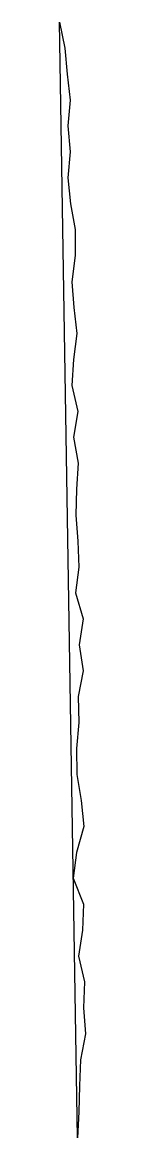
# Model space of a CAD drawing. Header units: inches. Extents: x 0.3 to 0.35, y -2.45 to -0.3.
import ezdxf

# ---------------------------------------------------------------- set-up
doc = ezdxf.new("R2010")
doc.units = ezdxf.units.IN
doc.layers.add('TRACE', color=7, linetype='Continuous')

msp = doc.modelspace()

# ---------------------------------------------------------------- linework, layer by layer
at = {"layer": 'TRACE'}
msp.add_lwpolyline([(0.3037, -0.2977), (0.3144, -0.3476), (0.3185, -0.3976), (0.3243, -0.4476), (0.3203, -0.4976), (0.3243, -0.5477), (0.3203, -0.5977), (0.3254, -0.6477), (0.334, -0.6976), (0.334, -0.7477), (0.3276, -0.798), (0.3313, -0.848), (0.3375, -0.8979), (0.331, -0.948), (0.328, -0.998), (0.3391, -1.0481), (0.3311, -1.0981), (0.3398, -1.1481), (0.337, -1.1982), (0.3355, -1.2482), (0.3395, -1.2983), (0.3414, -1.3483), (0.3346, -1.3982), (0.3493, -1.4482), (0.3419, -1.4984), (0.3498, -1.5483), (0.3402, -1.5983), (0.3411, -1.6484), (0.3365, -1.6985), (0.3372, -1.7485), (0.3458, -1.7987), (0.3509, -1.8489), (0.337, -1.8986), (0.33, -1.9486), (0.3499, -1.9987), (0.3483, -2.0487), (0.3408, -2.0986), (0.3519, -2.1486), (0.3505, -2.1987), (0.3542, -2.2486), (0.3447, -2.2988), (0.3424, -2.3488), (0.3415, -2.3988), (0.3385, -2.4489)], close=True, dxfattribs=at)

doc.saveas('drawing.dxf')
